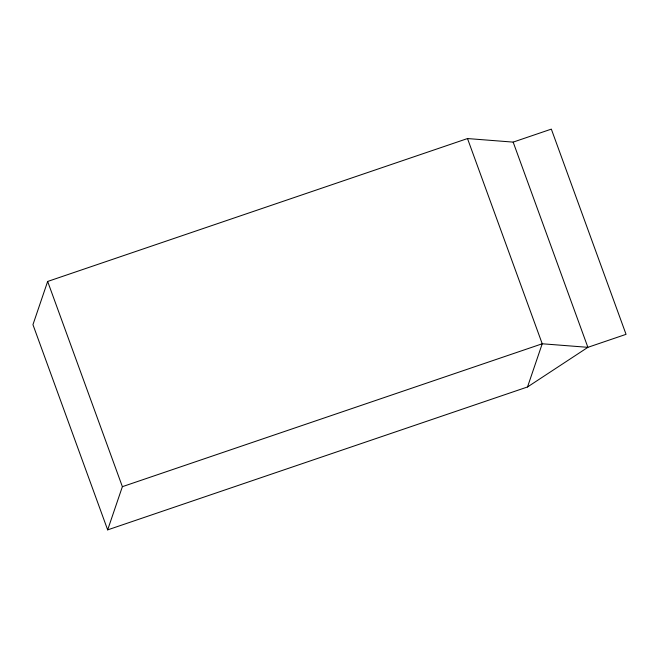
<?xml version="1.0" encoding="UTF-8"?>
<svg xmlns="http://www.w3.org/2000/svg" width="659" height="659" viewBox="0 0 659 659"><rect width="100%" height="100%" fill="white"/><g stroke="black" fill="none" stroke-linecap="round" stroke-linejoin="round"><path stroke-width="0.99" d="M47.654 281.459L32.95 324.665L107.664 529.877L527.513 386.973L587.886 347.326L626.05 334.335L551.336 129.123L513.163 142.113L467.503 138.555L47.654 281.459L122.376 486.671L107.664 529.877M527.513 386.973L542.225 343.776L467.503 138.555M122.376 486.671L542.225 343.776L587.886 347.326L513.163 142.113"/></g></svg>
